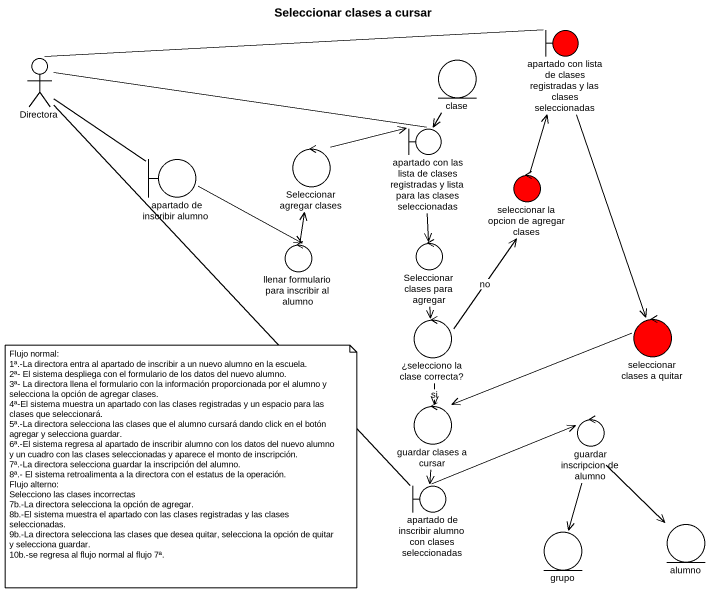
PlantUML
@startuml
title Seleccionar clases a cursar
boundary "apartado con lista de clases registradas y las clases seleccionadas" as apartado_con_lista_de #FF0000
actor Directora
entity clase
control "Seleccionar agregar clases" as Seleccionar_agregar_clases
boundary "apartado con las lista de clases registradas y lista para las clases seleccionadas" as apartado_con_las_lista_de
boundary "apartado de inscribir alumno" as apartado_de_inscribir_alumno
control "seleccionar la opcion de agregar clases" as seleccionar_la_opcion_de #FF0000
control "llenar formulario para inscribir al alumno" as llenar_formulario_para
control "Seleccionar clases para agregar" as Seleccionar_clases_para
control "¿selecciono la clase correcta?" as selecciono_la_clase_correcta
control "seleccionar clases a quitar" as seleccionar_clases_a_quitar #FF0000
control "guardar clases a cursar" as guardar_clases_a_cursar
control "guardar inscripcion de alumno" as guardar_inscripcion_de
boundary "apartado de inscribir alumno con clases seleccionadas" as apartado_de_inscribir
entity grupo
entity alumno
apartado_con_lista_de -left- Directora
apartado_con_lista_de --> seleccionar_clases_a_quitar
Directora -- apartado_de_inscribir_alumno
clase --> apartado_con_las_lista_de
Seleccionar_agregar_clases -right-> apartado_con_las_lista_de
apartado_con_las_lista_de -left- Directora
apartado_con_las_lista_de --> Seleccionar_clases_para
apartado_de_inscribir_alumno --> llenar_formulario_para
seleccionar_la_opcion_de -up-> apartado_con_lista_de
llenar_formulario_para -up-> Seleccionar_agregar_clases
Seleccionar_clases_para --> selecciono_la_clase_correcta
selecciono_la_clase_correcta -up-> seleccionar_la_opcion_de : no
selecciono_la_clase_correcta --> guardar_clases_a_cursar : si
seleccionar_clases_a_quitar -left-> guardar_clases_a_cursar
guardar_clases_a_cursar --> apartado_de_inscribir
guardar_inscripcion_de --> grupo
guardar_inscripcion_de --> alumno
apartado_de_inscribir -up- Directora
apartado_de_inscribir -right-> guardar_inscripcion_de
note as N1
  Flujo normal:
  1ª.-La directora entra al apartado de inscribir a un nuevo alumno en la escuela.
  2ª- El sistema despliega con el formulario de los datos del nuevo alumno.
  3ª- La directora llena el formulario con la información proporcionada por el alumno y selecciona la opción de agregar clases.
  4ª-El sistema muestra un apartado con las clases registradas y un espacio para las clases que seleccionará.
  5ª.-La directora selecciona las clases que el alumno cursará dando click en el botón agregar y selecciona guardar.
  6ª.-El sistema regresa al apartado de inscribir alumno con los datos del nuevo alumno y un cuadro con las clases seleccionadas y aparece el monto de inscripción.
  7ª.-La directora selecciona guardar la inscripción del alumno.
  8ª.- El sistema retroalimenta a la directora con el estatus de la operación.
  Flujo alterno:
  Selecciono las clases incorrectas
  7b.-La directora selecciona la opción de agregar.
  8b.-El sistema muestra el apartado con las clases registradas y las clases seleccionadas.
  9b.-La directora selecciona las clases que desea quitar, selecciona la opción de quitar y selecciona guardar.
  10b.-se regresa al flujo normal al flujo 7ª.
end note
@enduml
